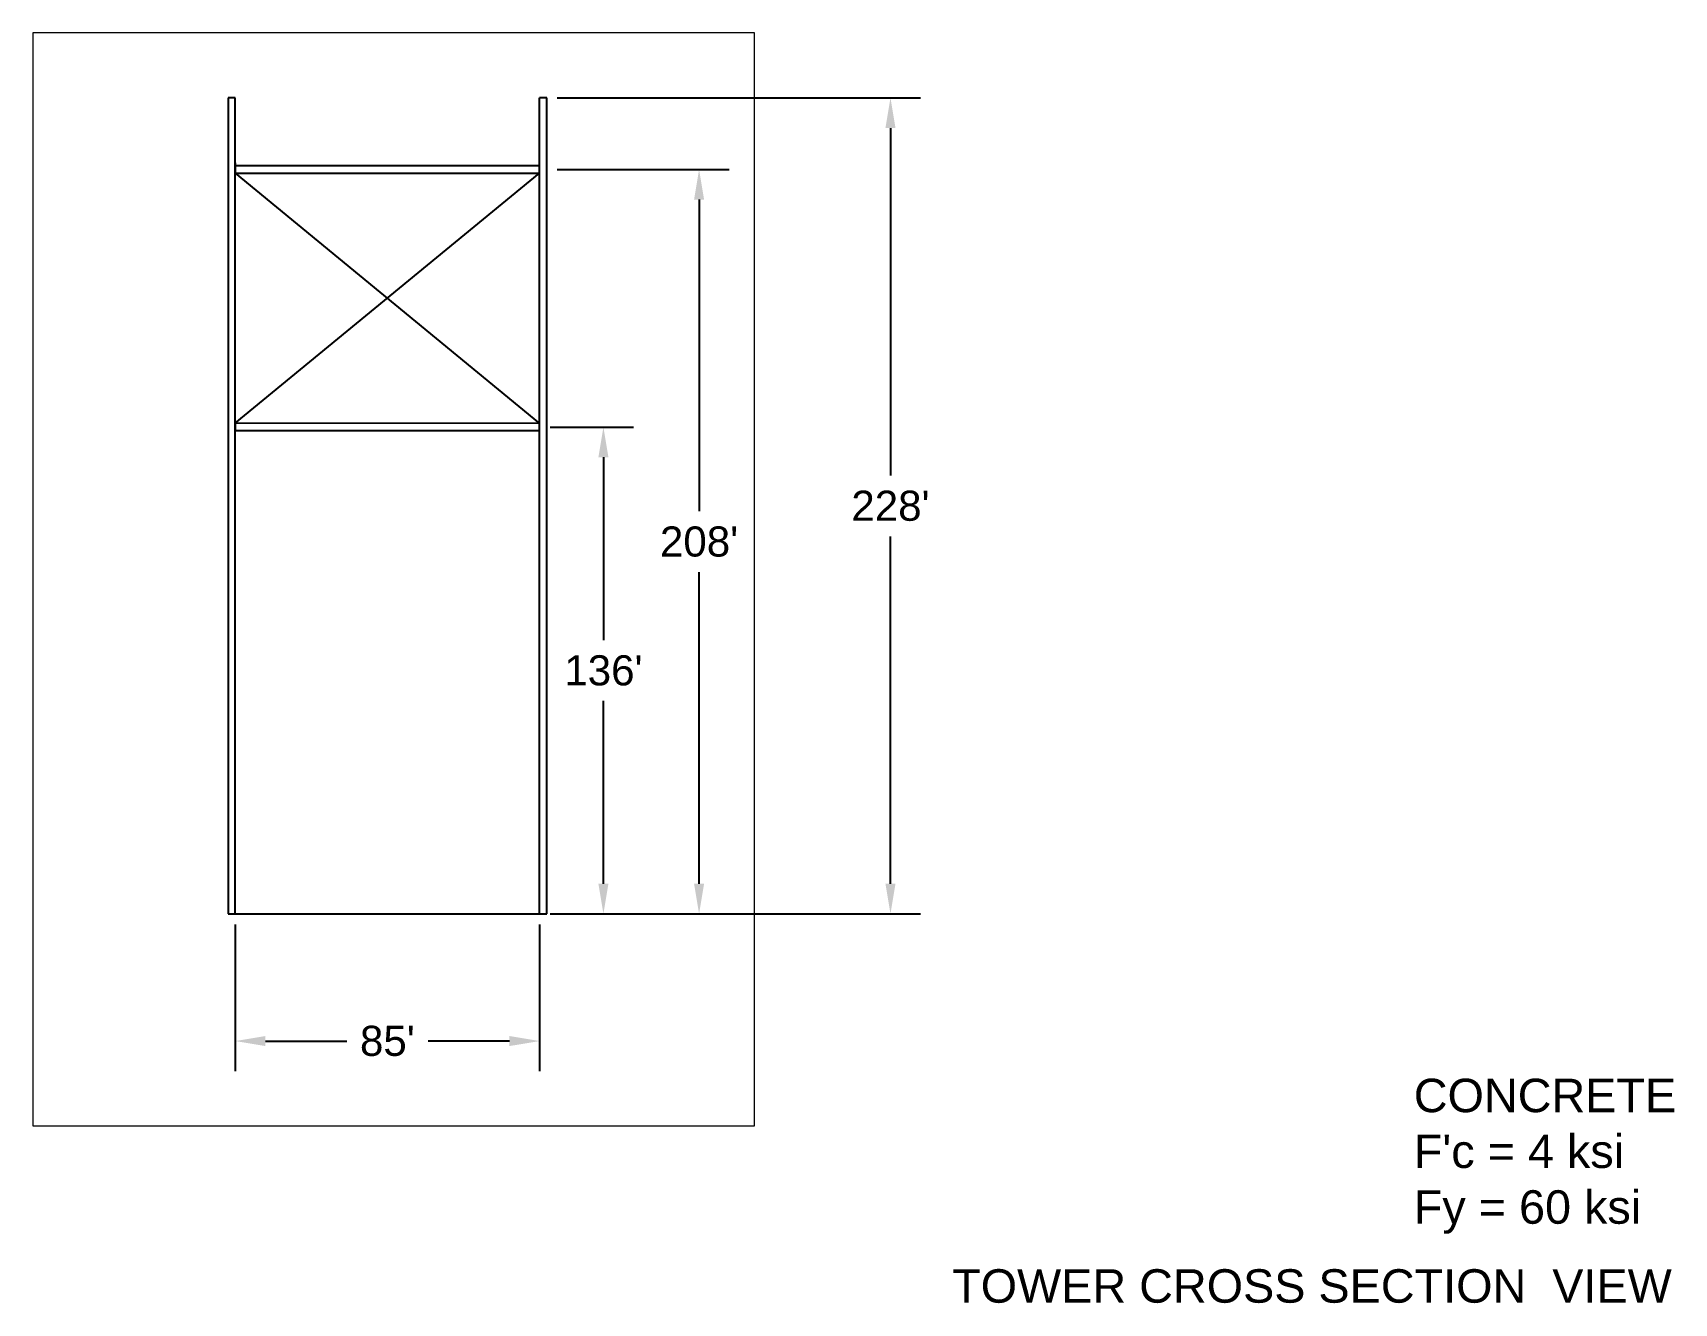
# Paper-space layout 'Layout1' of a CAD drawing. Header units: feet, sheet in inches. Extents: x 0.58 to 10.38, y 0.43 to 8.03.
# The model-space entities are those that its viewports show. They can reach past a viewport. Long polylines and large blocks are cut down to what shows.
import ezdxf

# ---------------------------------------------------------------- set-up
doc = ezdxf.new("R2010")
doc.units = ezdxf.units.FT
doc.header["$MEASUREMENT"] = 0
doc.styles.get("Standard").update_dxf_attribs({"font": 'arial.ttf'})
doc.dimstyles.get("Standard").update_dxf_attribs({"dimtxt": 0.18, "dimasz": 0.18, "dimexe": 0.18, "dimexo": 0.0625, "dimgap": 0.09, "dimtad": 0, "dimtih": 1, "dimtoh": 1, "dimdec": 4, "dimzin": 0, "dimdsep": 46, "dimtxsty": 'Standard', "dimcen": 0.09, "dimadec": 0, "dimazin": 0, "dimtfac": 1, "dimtdec": 4, "dimtofl": 0, "dimtmove": 0, "dimatfit": 3, "dimfxl": 1, "dimtolj": 1, "dimtzin": 0, "dimarcsym": 0})

# ---------------------------------------------------------------- blocks, each defined once
blk = doc.blocks.new('*D17')
at = {"color": 0, "lineweight": -2, "transparency": 16777216}
for p, q in [((1.786, 2.6982), (1.786, 1.8207)), ((3.6041, 2.6982), (3.6041, 1.8207)), ((1.966, 2.0007), (2.4522, 2.0007)), ((3.4241, 2.0007), (2.9379, 2.0007))]:
    blk.add_line(p, q, dxfattribs=at)
at = {"color": 0, "transparency": 16777216}
for points in [[(1.966, 2.0307), (1.966, 1.9707), (1.786, 2.0007)], [(3.4241, 2.0307), (3.4241, 1.9707), (3.6041, 2.0007)]]:
    blk.add_solid(points, dxfattribs=at)
at = {"layer": 'Defpoints', "color": 0, "transparency": 16777216}
for p in [(1.786, 2.7607), (3.6041, 2.7607), (3.6041, 2.0007)]:
    blk.add_point(p, dxfattribs=at)
at = {"color": 0, "transparency": 16777216, "insert": (2.6951, 2.0007), "char_height": 0.18, "attachment_point": 5}
blk.add_mtext("\\A1;85'", dxfattribs=at)
blk = doc.blocks.new('*D18')
at = {"color": 0, "lineweight": -2, "transparency": 16777216}
for p, q in [((3.6666, 5.6697), (4.1658, 5.6697)), ((3.9858, 5.4897), (3.9858, 4.3972)), ((3.9858, 2.9407), (3.9858, 4.0332)), ((3.6666, 2.7607), (4.1658, 2.7607))]:
    blk.add_line(p, q, dxfattribs=at)
at = {"color": 0, "transparency": 16777216}
for points in [[(3.9558, 5.4897), (4.0158, 5.4897), (3.9858, 5.6697)], [(3.9558, 2.9407), (4.0158, 2.9407), (3.9858, 2.7607)]]:
    blk.add_solid(points, dxfattribs=at)
at = {"layer": 'Defpoints', "color": 0, "transparency": 16777216}
for p in [(3.6041, 5.6697), (3.9858, 5.6697), (3.6041, 2.7607)]:
    blk.add_point(p, dxfattribs=at)
at = {"color": 0, "transparency": 16777216, "insert": (3.9858, 4.2152), "char_height": 0.18, "attachment_point": 5}
blk.add_mtext("\\A1;136'", dxfattribs=at)
blk = doc.blocks.new('*D19')
at = {"color": 0, "lineweight": -2, "transparency": 16777216}
for p, q in [((3.7094, 7.2098), (4.7372, 7.2098)), ((4.5572, 7.0298), (4.5572, 5.1671)), ((4.5572, 2.9407), (4.5572, 4.8033)), ((3.7094, 2.7607), (4.7372, 2.7607))]:
    blk.add_line(p, q, dxfattribs=at)
at = {"color": 0, "transparency": 16777216}
for points in [[(4.5272, 7.0298), (4.5872, 7.0298), (4.5572, 7.2098)], [(4.5272, 2.9407), (4.5872, 2.9407), (4.5572, 2.7607)]]:
    blk.add_solid(points, dxfattribs=at)
at = {"layer": 'Defpoints', "color": 0, "transparency": 16777216}
for p in [(3.6469, 7.2098), (4.5572, 7.2098), (3.6469, 2.7607)]:
    blk.add_point(p, dxfattribs=at)
at = {"color": 0, "transparency": 16777216, "insert": (4.5572, 4.9852), "char_height": 0.18, "attachment_point": 5}
blk.add_mtext("\\A1;208'", dxfattribs=at)
blk = doc.blocks.new('*D20')
at = {"color": 0, "lineweight": -2, "transparency": 16777216}
for p, q in [((3.7094, 7.6376), (5.8807, 7.6376)), ((5.7007, 7.4576), (5.7007, 5.381)), ((5.7007, 2.9407), (5.7007, 5.0172)), ((3.7094, 2.7607), (5.8807, 2.7607))]:
    blk.add_line(p, q, dxfattribs=at)
at = {"color": 0, "transparency": 16777216}
for points in [[(5.6707, 7.4576), (5.7307, 7.4576), (5.7007, 7.6376)], [(5.6707, 2.9407), (5.7307, 2.9407), (5.7007, 2.7607)]]:
    blk.add_solid(points, dxfattribs=at)
at = {"layer": 'Defpoints', "color": 0, "transparency": 16777216}
for p in [(3.6469, 7.6376), (5.7007, 7.6376), (3.6469, 2.7607)]:
    blk.add_point(p, dxfattribs=at)
at = {"color": 0, "transparency": 16777216, "insert": (5.7007, 5.1991), "char_height": 0.18, "attachment_point": 5}
blk.add_mtext("\\A1;228'", dxfattribs=at)

msp = doc.modelspace()

# ---------------------------------------------------------------- linework, layer by layer
for p, q in [((607171.6, 604826.7), (607147.6, 604826.7)), ((607147.6, 604826.7), (607147.6, 602090.7)), ((607171.6, 602090.7), (607171.6, 604826.7)), ((608191.6, 602090.7), (608191.6, 604826.7)), ((608215.6, 604826.7), (608191.6, 604826.7)), ((608215.6, 602090.7), (608215.6, 604826.7)), ((607171.6, 604609), (607171.6, 604585)), ((608191.6, 604598.7), (607171.6, 604598.7)), ((607171.6, 604598.7), (607171.6, 604574.7)), ((607171.6, 602090.7), (607171.6, 604586.7)), ((607171.6, 604574.7), (608191.6, 604574.7)), ((607171.6, 604574.7), (608191.6, 603734.7)), ((607171.6, 603736.1), (608191.6, 604574.7)), ((608191.6, 604598), (608191.6, 604610)), ((608191.6, 604598), (608191.6, 604610)), ((608191.6, 604586.7), (608191.6, 604598.7)), ((608191.6, 603734.7), (607171.6, 603736.1)), ((607171.6, 603736.1), (607171.6, 603712.1)), ((607171.6, 603712.1), (608191.6, 603712.1)), ((608191.6, 603722.7), (608191.6, 603734.7)), ((608191.6, 602090.7), (608191.6, 603722.7)), ((607147.6, 602090.7), (607171.6, 602090.7)), ((607171.6, 602090.7), (608191.6, 602090.7)), ((608191.6, 602090.7), (608215.6, 602090.7))]:
    msp.add_line(p, q)

psp = doc.layouts.get("Layout1")

# ---------------------------------------------------------------- texts
at = {"char_height": 0.2, "attachment_point": 1}
for s, insert in [("CONCRETE\\PF'c = 4 ksi\\PFy = 60 ksi", (8.82713255, 1.77554381)), ('TOWER CROSS SECTION  VIEW', (6.06914632, 0.63675573))]:
    psp.add_mtext_dynamic_manual_height_columns(s, width=5.0719399375, gutter_width=1, heights=[0], dxfattribs=dict(at, insert=insert))

# ---------------------------------------------------------------- dimensions: what is measured, and where the dimension line sits
for base, p1, p2, text, picture, middle in [((5.70071276, 7.6376347), (3.64692943, 2.76065041), (3.64692943, 7.6376347), "228'", '*D20', (5.70071276, 5.19914255)), ((4.55722728, 7.20982906), (3.64692943, 2.76065041), (3.64692943, 7.20982906), "208'", '*D19', (4.55722728, 4.98523974)), ((3.98580075, 5.66972876), (3.60414887, 2.76065041), (3.60414887, 5.66972876), "136'", '*D18', (3.98580075, 4.21518958))]:
    dim = psp.add_linear_dim(base=base, p1=p1, p2=p2, angle=90, text=text, dimstyle='Standard', override={"dimlfac": -561.002423})
    dim.commit()
    dim.dimension.update_dxf_attribs({"geometry": picture, "text_midpoint": middle})
dim = psp.add_linear_dim(base=(3.60414887, 2.00066355), p1=(1.7859749, 2.76065041), p2=(3.60414887, 2.76065041), text="85'", dimstyle='Standard', override={"dimlfac": -561.002423})
dim.commit()
dim.dimension.update_dxf_attribs({"geometry": '*D17', "text_midpoint": (2.69506188, 2.00066355)})

# ---------------------------------------------------------------- viewports
at = {"layer": 'Defpoints'}
psp.add_viewport(center=(2.73296879, 4.7602437), size=(4.31223042, 6.533333501), view_center_point=(607702.83994055, 603212.42718741), view_height=3665.215922862, dxfattribs=at)

doc.saveas('drawing.dxf')
